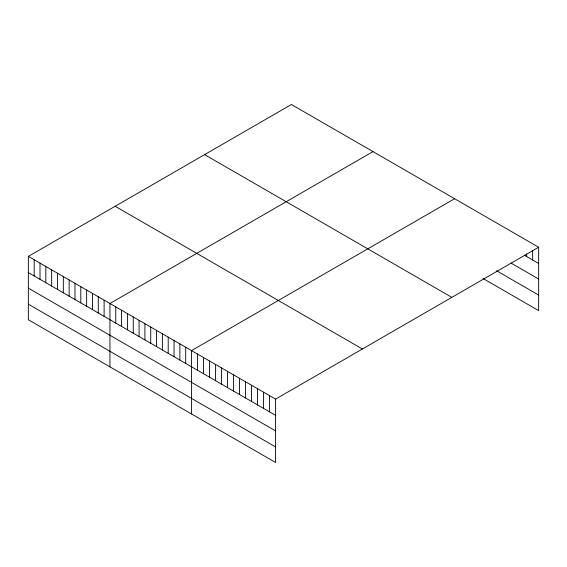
<?xml version="1.0" encoding="UTF-8"?>
<svg xmlns="http://www.w3.org/2000/svg" width="567" height="567" viewBox="0 0 567 567"><rect width="100%" height="100%" fill="white"/><g stroke="black" fill="none" stroke-linecap="round" stroke-linejoin="round"><path stroke-width="0.85" d="M28.35 256.39L275.583 399.125L275.583 462.488L28.35 319.753L28.35 256.39L291.417 104.512L538.65 247.247L538.65 310.61L483.112 278.546M373.001 151.616L109.941 303.494L109.941 366.856M454.592 198.719L191.526 350.597L191.526 413.96M275.583 399.125L538.65 247.247M524.39 255.228L538.65 263.464M510.881 262.989L538.65 279.021M496.621 270.785L538.65 295.053M204.602 154.628L451.842 297.37M115.158 206.268L362.398 349.01M28.35 272.599L275.583 415.342M28.35 288.156L275.583 430.899M28.35 304.188L275.583 446.931M532.647 250.607L532.647 259.998M526.644 253.966L526.644 256.532M269.58 395.66L269.58 411.876M263.577 392.194L263.577 408.41M257.574 388.728L257.574 404.944M251.571 385.262L251.571 401.471M245.568 381.797L245.568 398.006M239.558 378.331L239.558 394.54M233.554 374.865L233.554 391.074M227.551 371.399L227.551 387.608M221.548 367.926L221.548 384.142M215.545 364.461L215.545 380.677M209.542 360.995L209.542 377.211M203.532 357.529L203.532 373.745M197.529 354.063L197.529 370.272M185.7 347.231L185.7 363.447M179.874 343.864L179.874 360.08M174.041 340.505L174.041 356.714M168.215 337.138L168.215 353.347M162.389 333.772L162.389 349.988M156.563 330.412L156.563 346.621M150.73 327.046L150.73 343.255M144.904 323.679L144.904 339.895M139.078 320.312L139.078 336.529M133.252 316.953L133.252 333.162M127.419 313.586L127.419 329.796M121.593 310.22L121.593 326.436M115.767 306.86L115.767 323.07M104.108 300.127L104.108 316.343M98.282 296.761L98.282 312.977M92.456 293.401L92.456 309.61M86.631 290.035L86.631 306.244M80.797 286.668L80.797 302.884M74.972 283.302L74.972 299.518M69.146 279.942L69.146 296.151M63.32 276.576L63.32 292.785M57.487 273.209L57.487 289.425M51.661 269.849L51.661 286.059M45.835 266.483L45.835 282.692M40.009 263.116L40.009 279.333M34.176 259.75L34.176 275.966"/></g></svg>
